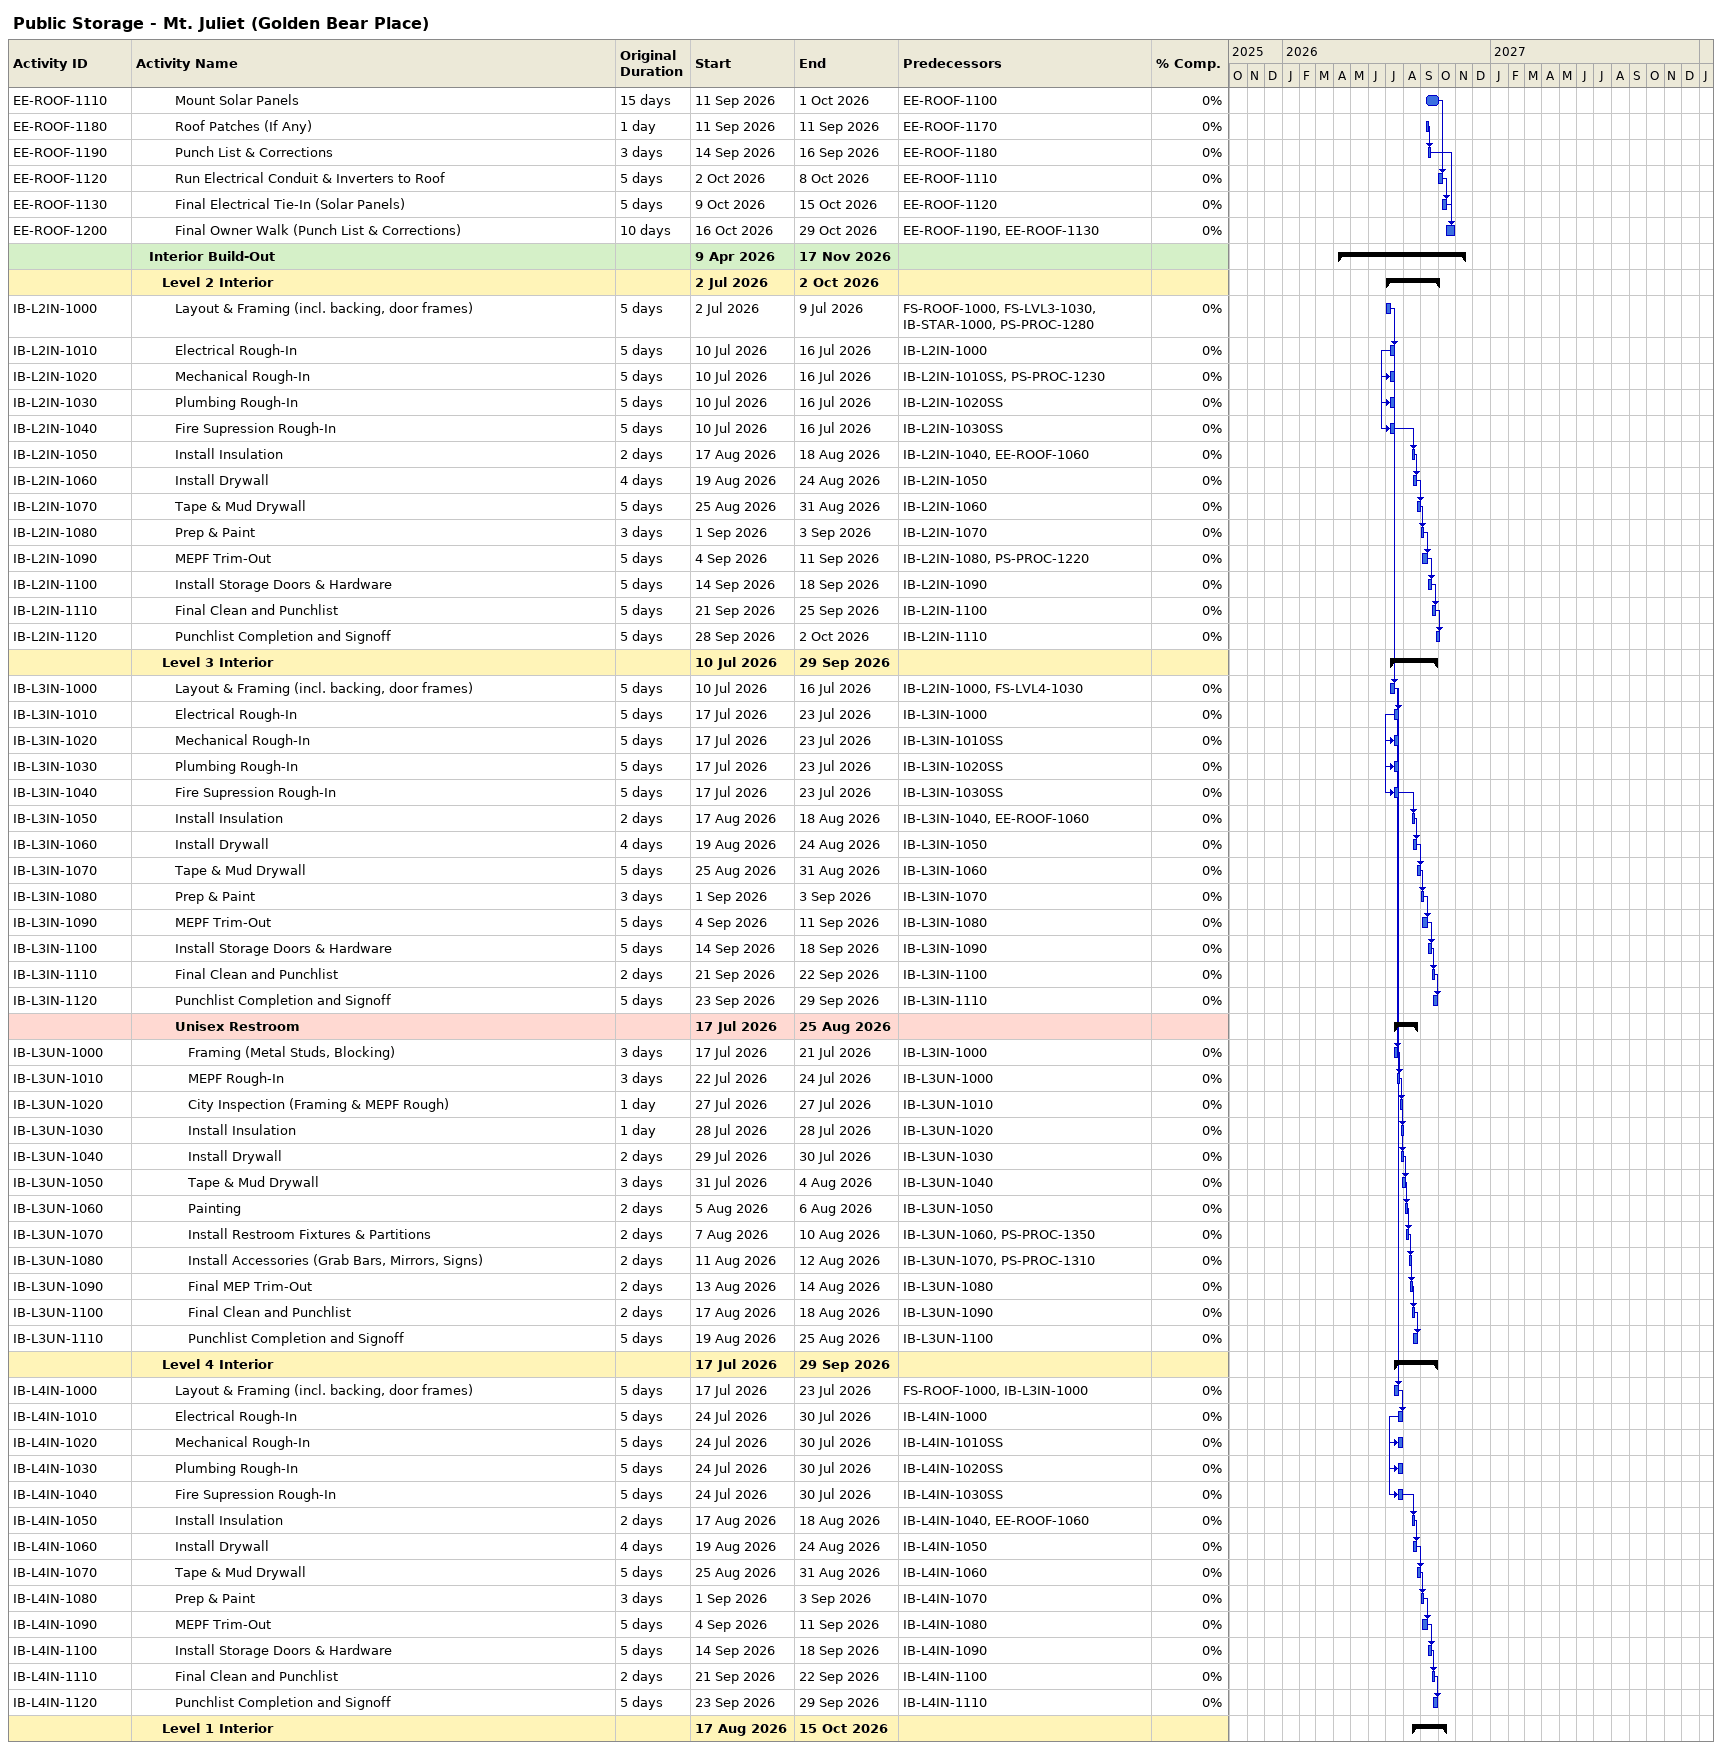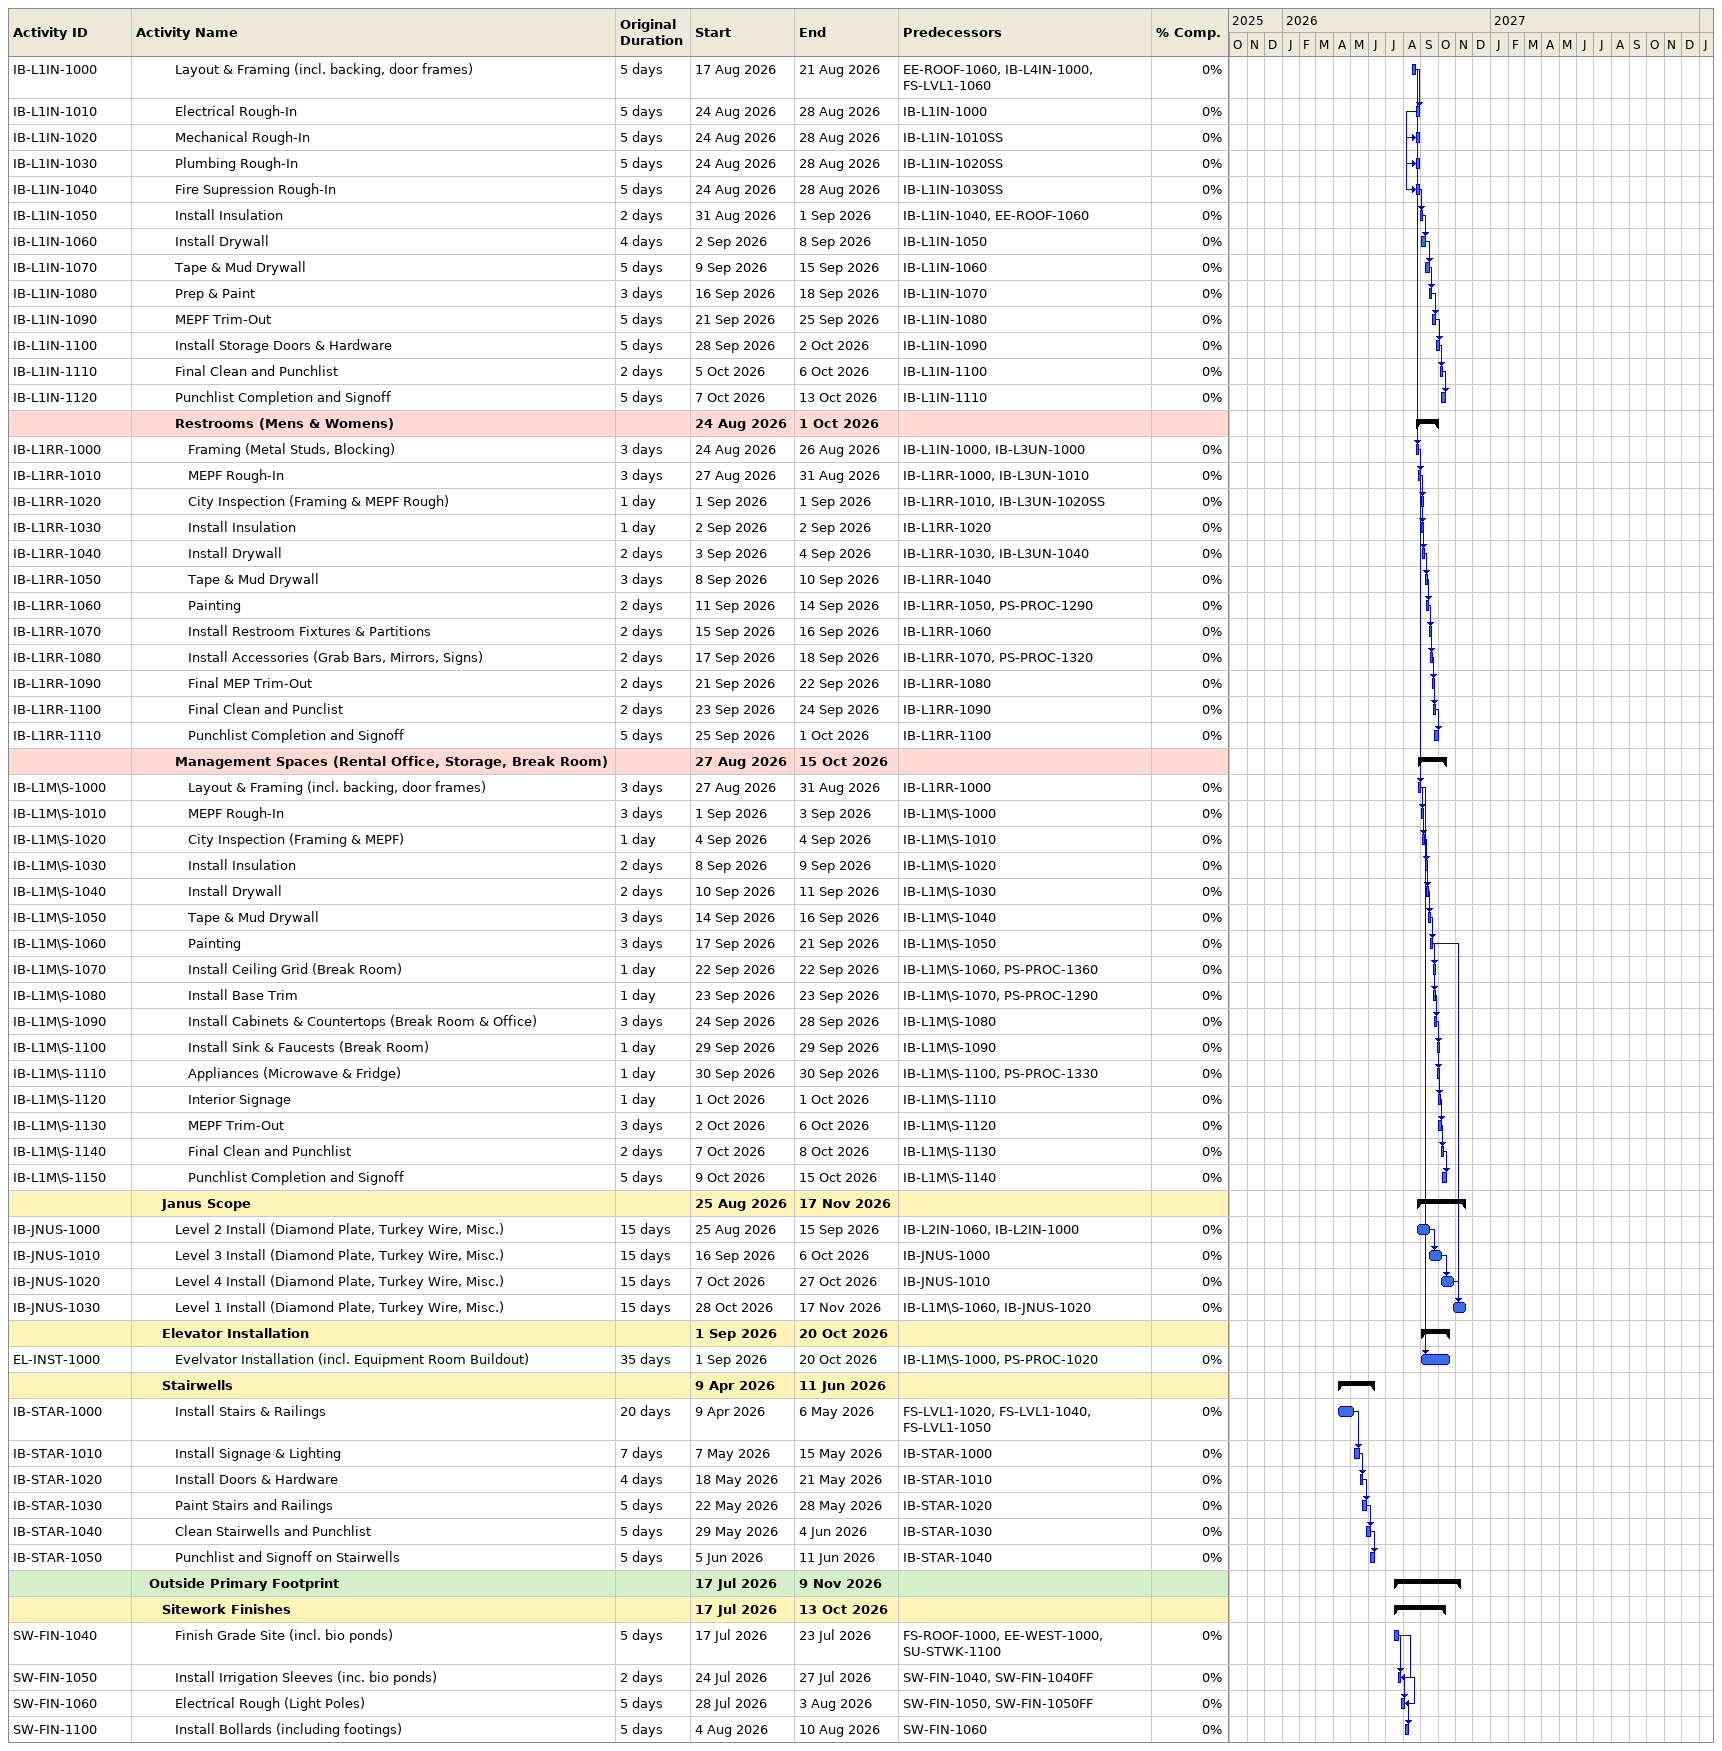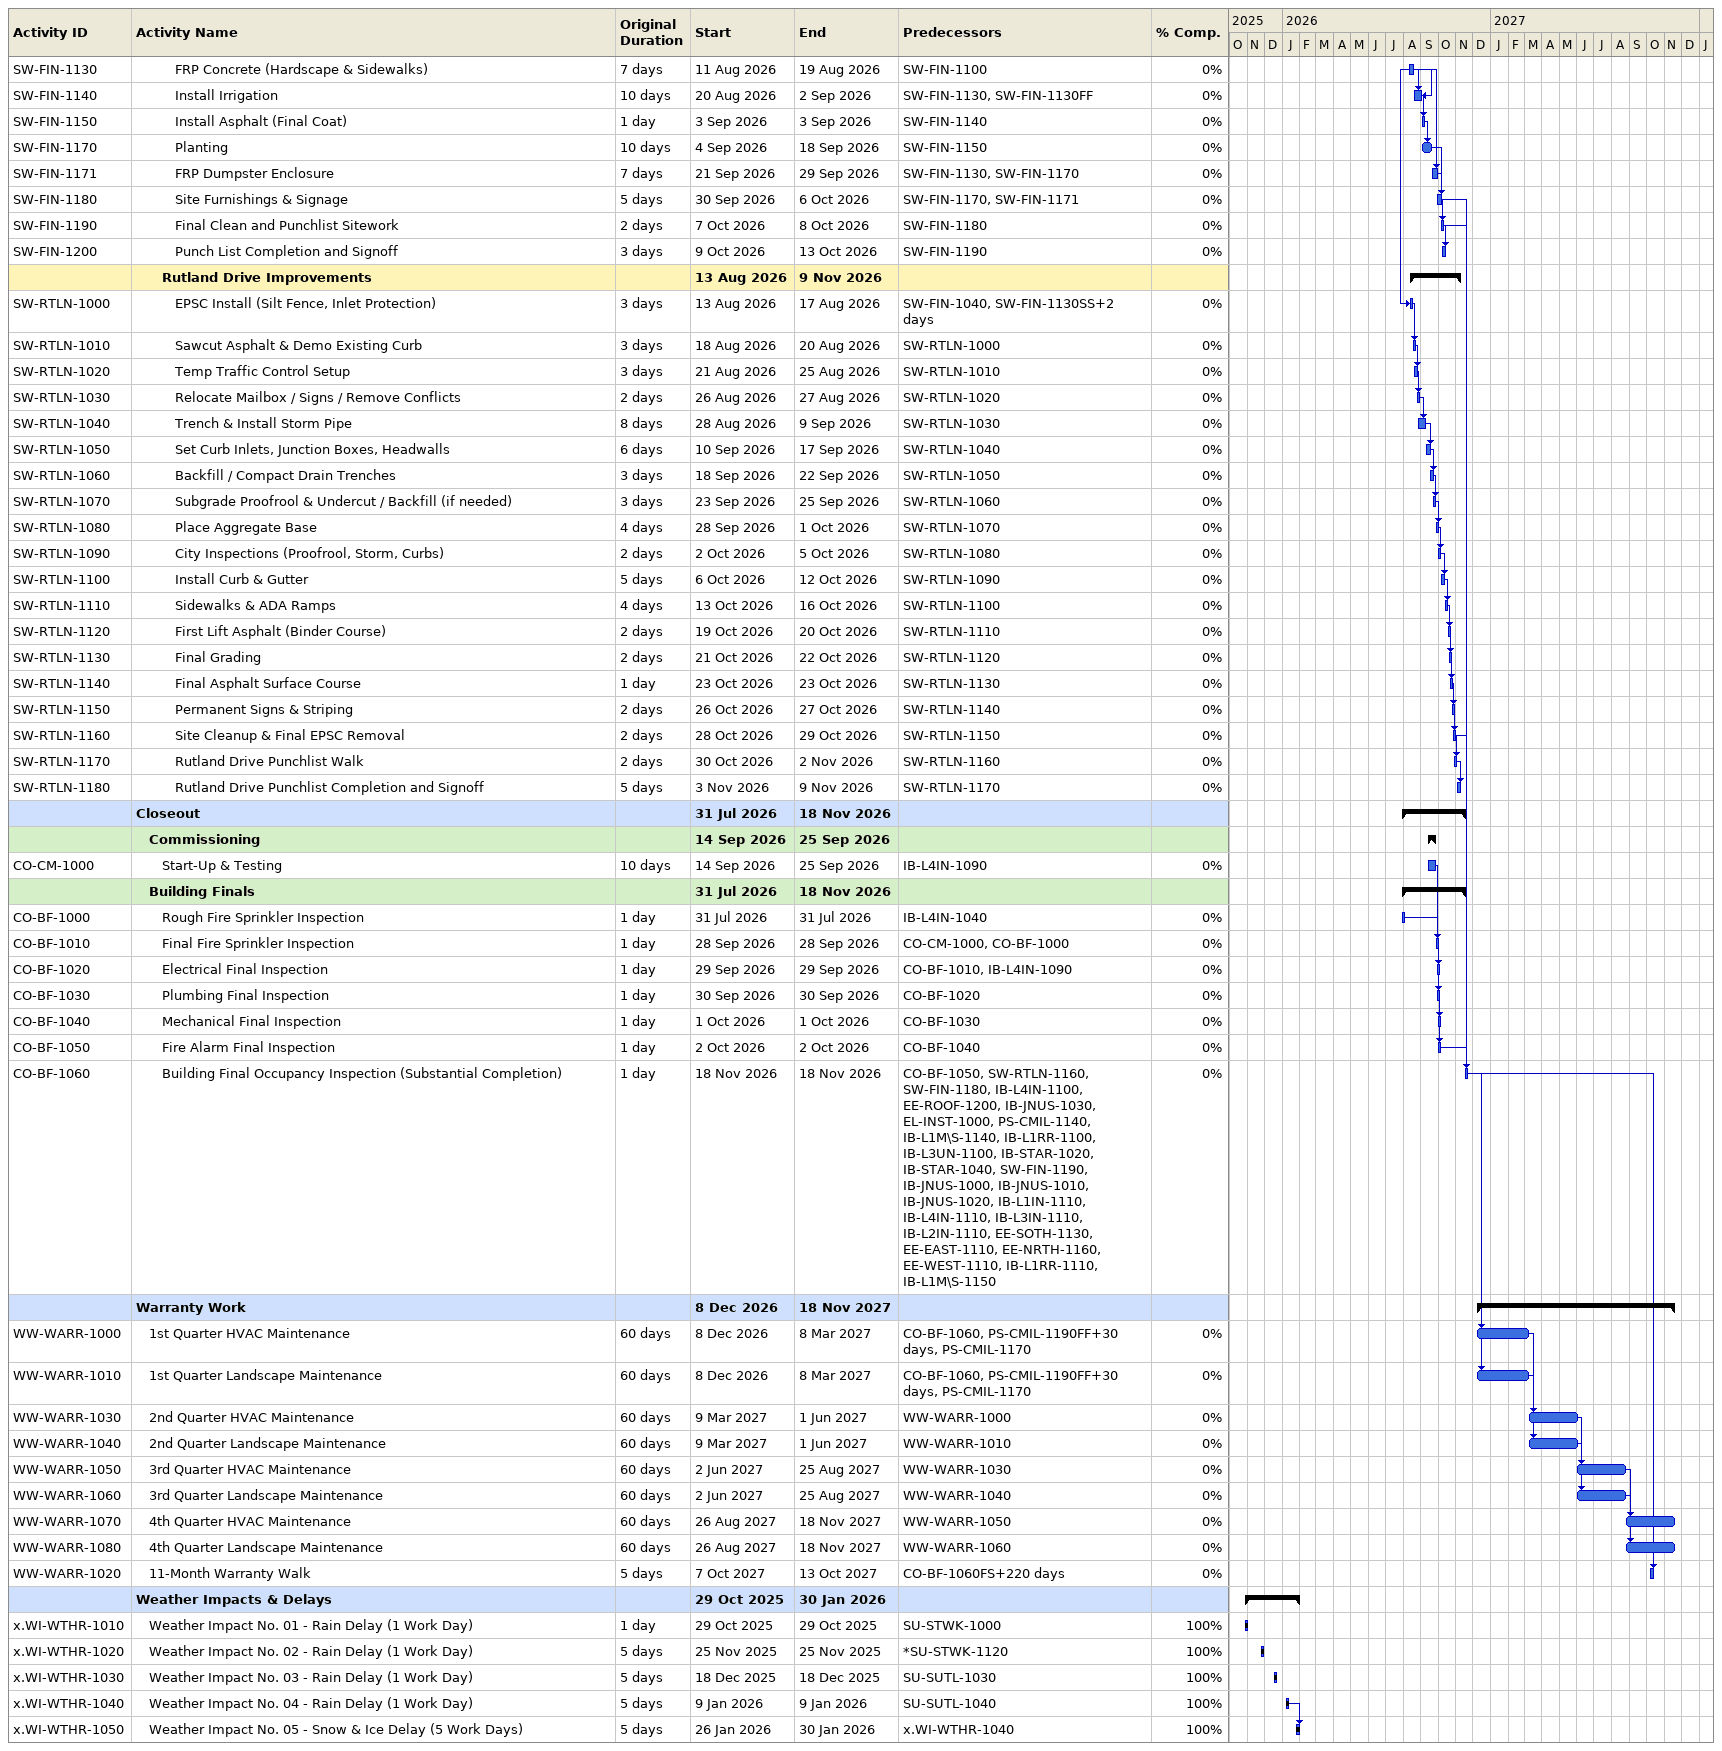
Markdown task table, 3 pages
Public Storage - Mt. Juliet (Golden Bear Place)

| ID | Level | Task | Original duration | Start | Finish | Predecessors | % complete |
|---|---|---|---|---|---|---|---|
| EE-ROOF-1110 | 4 | Mount Solar Panels | 15d | 2026-09-11 | 2026-10-01 | EE-ROOF-1100 | 0 |
| EE-ROOF-1180 | 4 | Roof Patches (If Any) | 1d | 2026-09-11 | 2026-09-11 | EE-ROOF-1170 | 0 |
| EE-ROOF-1190 | 4 | Punch List & Corrections | 3d | 2026-09-14 | 2026-09-16 | EE-ROOF-1180 | 0 |
| EE-ROOF-1120 | 4 | Run Electrical Conduit & Inverters to Roof | 5d | 2026-10-02 | 2026-10-08 | EE-ROOF-1110 | 0 |
| EE-ROOF-1130 | 4 | Final Electrical Tie-In (Solar Panels) | 5d | 2026-10-09 | 2026-10-15 | EE-ROOF-1120 | 0 |
| EE-ROOF-1200 | 4 | Final Owner Walk (Punch List & Corrections) | 10d | 2026-10-16 | 2026-10-29 | EE-ROOF-1190, EE-ROOF-1130 | 0 |
|  | 2 | **Interior Build-Out** |  | 2026-04-09 | 2026-11-17 |  |  |
|  | 3 | **Level 2 Interior** |  | 2026-07-02 | 2026-10-02 |  |  |
| IB-L2IN-1000 | 4 | Layout & Framing (incl. backing, door frames) | 5d | 2026-07-02 | 2026-07-09 | FS-ROOF-1000, FS-LVL3-1030, IB-STAR-1000, PS-PROC-1280 | 0 |
| IB-L2IN-1010 | 4 | Electrical Rough-In | 5d | 2026-07-10 | 2026-07-16 | IB-L2IN-1000 | 0 |
| IB-L2IN-1020 | 4 | Mechanical Rough-In | 5d | 2026-07-10 | 2026-07-16 | IB-L2IN-1010SS, PS-PROC-1230 | 0 |
| IB-L2IN-1030 | 4 | Plumbing Rough-In | 5d | 2026-07-10 | 2026-07-16 | IB-L2IN-1020SS | 0 |
| IB-L2IN-1040 | 4 | Fire Supression Rough-In | 5d | 2026-07-10 | 2026-07-16 | IB-L2IN-1030SS | 0 |
| IB-L2IN-1050 | 4 | Install Insulation | 2d | 2026-08-17 | 2026-08-18 | IB-L2IN-1040, EE-ROOF-1060 | 0 |
| IB-L2IN-1060 | 4 | Install Drywall | 4d | 2026-08-19 | 2026-08-24 | IB-L2IN-1050 | 0 |
| IB-L2IN-1070 | 4 | Tape & Mud Drywall | 5d | 2026-08-25 | 2026-08-31 | IB-L2IN-1060 | 0 |
| IB-L2IN-1080 | 4 | Prep & Paint | 3d | 2026-09-01 | 2026-09-03 | IB-L2IN-1070 | 0 |
| IB-L2IN-1090 | 4 | MEPF Trim-Out | 5d | 2026-09-04 | 2026-09-11 | IB-L2IN-1080, PS-PROC-1220 | 0 |
| IB-L2IN-1100 | 4 | Install Storage Doors & Hardware | 5d | 2026-09-14 | 2026-09-18 | IB-L2IN-1090 | 0 |
| IB-L2IN-1110 | 4 | Final Clean and Punchlist | 5d | 2026-09-21 | 2026-09-25 | IB-L2IN-1100 | 0 |
| IB-L2IN-1120 | 4 | Punchlist Completion and Signoff | 5d | 2026-09-28 | 2026-10-02 | IB-L2IN-1110 | 0 |
|  | 3 | **Level 3 Interior** |  | 2026-07-10 | 2026-09-29 |  |  |
| IB-L3IN-1000 | 4 | Layout & Framing (incl. backing, door frames) | 5d | 2026-07-10 | 2026-07-16 | IB-L2IN-1000, FS-LVL4-1030 | 0 |
| IB-L3IN-1010 | 4 | Electrical Rough-In | 5d | 2026-07-17 | 2026-07-23 | IB-L3IN-1000 | 0 |
| IB-L3IN-1020 | 4 | Mechanical Rough-In | 5d | 2026-07-17 | 2026-07-23 | IB-L3IN-1010SS | 0 |
| IB-L3IN-1030 | 4 | Plumbing Rough-In | 5d | 2026-07-17 | 2026-07-23 | IB-L3IN-1020SS | 0 |
| IB-L3IN-1040 | 4 | Fire Supression Rough-In | 5d | 2026-07-17 | 2026-07-23 | IB-L3IN-1030SS | 0 |
| IB-L3IN-1050 | 4 | Install Insulation | 2d | 2026-08-17 | 2026-08-18 | IB-L3IN-1040, EE-ROOF-1060 | 0 |
| IB-L3IN-1060 | 4 | Install Drywall | 4d | 2026-08-19 | 2026-08-24 | IB-L3IN-1050 | 0 |
| IB-L3IN-1070 | 4 | Tape & Mud Drywall | 5d | 2026-08-25 | 2026-08-31 | IB-L3IN-1060 | 0 |
| IB-L3IN-1080 | 4 | Prep & Paint | 3d | 2026-09-01 | 2026-09-03 | IB-L3IN-1070 | 0 |
| IB-L3IN-1090 | 4 | MEPF Trim-Out | 5d | 2026-09-04 | 2026-09-11 | IB-L3IN-1080 | 0 |
| IB-L3IN-1100 | 4 | Install Storage Doors & Hardware | 5d | 2026-09-14 | 2026-09-18 | IB-L3IN-1090 | 0 |
| IB-L3IN-1110 | 4 | Final Clean and Punchlist | 2d | 2026-09-21 | 2026-09-22 | IB-L3IN-1100 | 0 |
| IB-L3IN-1120 | 4 | Punchlist Completion and Signoff | 5d | 2026-09-23 | 2026-09-29 | IB-L3IN-1110 | 0 |
|  | 4 | **Unisex Restroom** |  | 2026-07-17 | 2026-08-25 |  |  |
| IB-L3UN-1000 | 5 | Framing (Metal Studs, Blocking) | 3d | 2026-07-17 | 2026-07-21 | IB-L3IN-1000 | 0 |
| IB-L3UN-1010 | 5 | MEPF Rough-In | 3d | 2026-07-22 | 2026-07-24 | IB-L3UN-1000 | 0 |
| IB-L3UN-1020 | 5 | City Inspection (Framing & MEPF Rough) | 1d | 2026-07-27 | 2026-07-27 | IB-L3UN-1010 | 0 |
| IB-L3UN-1030 | 5 | Install Insulation | 1d | 2026-07-28 | 2026-07-28 | IB-L3UN-1020 | 0 |
| IB-L3UN-1040 | 5 | Install Drywall | 2d | 2026-07-29 | 2026-07-30 | IB-L3UN-1030 | 0 |
| IB-L3UN-1050 | 5 | Tape & Mud Drywall | 3d | 2026-07-31 | 2026-08-04 | IB-L3UN-1040 | 0 |
| IB-L3UN-1060 | 5 | Painting | 2d | 2026-08-05 | 2026-08-06 | IB-L3UN-1050 | 0 |
| IB-L3UN-1070 | 5 | Install Restroom Fixtures & Partitions | 2d | 2026-08-07 | 2026-08-10 | IB-L3UN-1060, PS-PROC-1350 | 0 |
| IB-L3UN-1080 | 5 | Install Accessories (Grab Bars, Mirrors, Signs) | 2d | 2026-08-11 | 2026-08-12 | IB-L3UN-1070, PS-PROC-1310 | 0 |
| IB-L3UN-1090 | 5 | Final MEP Trim-Out | 2d | 2026-08-13 | 2026-08-14 | IB-L3UN-1080 | 0 |
| IB-L3UN-1100 | 5 | Final Clean and Punchlist | 2d | 2026-08-17 | 2026-08-18 | IB-L3UN-1090 | 0 |
| IB-L3UN-1110 | 5 | Punchlist Completion and Signoff | 5d | 2026-08-19 | 2026-08-25 | IB-L3UN-1100 | 0 |
|  | 3 | **Level 4 Interior** |  | 2026-07-17 | 2026-09-29 |  |  |
| IB-L4IN-1000 | 4 | Layout & Framing (incl. backing, door frames) | 5d | 2026-07-17 | 2026-07-23 | FS-ROOF-1000, IB-L3IN-1000 | 0 |
| IB-L4IN-1010 | 4 | Electrical Rough-In | 5d | 2026-07-24 | 2026-07-30 | IB-L4IN-1000 | 0 |
| IB-L4IN-1020 | 4 | Mechanical Rough-In | 5d | 2026-07-24 | 2026-07-30 | IB-L4IN-1010SS | 0 |
| IB-L4IN-1030 | 4 | Plumbing Rough-In | 5d | 2026-07-24 | 2026-07-30 | IB-L4IN-1020SS | 0 |
| IB-L4IN-1040 | 4 | Fire Supression Rough-In | 5d | 2026-07-24 | 2026-07-30 | IB-L4IN-1030SS | 0 |
| IB-L4IN-1050 | 4 | Install Insulation | 2d | 2026-08-17 | 2026-08-18 | IB-L4IN-1040, EE-ROOF-1060 | 0 |
| IB-L4IN-1060 | 4 | Install Drywall | 4d | 2026-08-19 | 2026-08-24 | IB-L4IN-1050 | 0 |
| IB-L4IN-1070 | 4 | Tape & Mud Drywall | 5d | 2026-08-25 | 2026-08-31 | IB-L4IN-1060 | 0 |
| IB-L4IN-1080 | 4 | Prep & Paint | 3d | 2026-09-01 | 2026-09-03 | IB-L4IN-1070 | 0 |
| IB-L4IN-1090 | 4 | MEPF Trim-Out | 5d | 2026-09-04 | 2026-09-11 | IB-L4IN-1080 | 0 |
| IB-L4IN-1100 | 4 | Install Storage Doors & Hardware | 5d | 2026-09-14 | 2026-09-18 | IB-L4IN-1090 | 0 |
| IB-L4IN-1110 | 4 | Final Clean and Punchlist | 2d | 2026-09-21 | 2026-09-22 | IB-L4IN-1100 | 0 |
| IB-L4IN-1120 | 4 | Punchlist Completion and Signoff | 5d | 2026-09-23 | 2026-09-29 | IB-L4IN-1110 | 0 |
|  | 3 | **Level 1 Interior** |  | 2026-08-17 | 2026-10-15 |  |  |
| IB-L1IN-1000 | 4 | Layout & Framing (incl. backing, door frames) | 5d | 2026-08-17 | 2026-08-21 | EE-ROOF-1060, IB-L4IN-1000, FS-LVL1-1060 | 0 |
| IB-L1IN-1010 | 4 | Electrical Rough-In | 5d | 2026-08-24 | 2026-08-28 | IB-L1IN-1000 | 0 |
| IB-L1IN-1020 | 4 | Mechanical Rough-In | 5d | 2026-08-24 | 2026-08-28 | IB-L1IN-1010SS | 0 |
| IB-L1IN-1030 | 4 | Plumbing Rough-In | 5d | 2026-08-24 | 2026-08-28 | IB-L1IN-1020SS | 0 |
| IB-L1IN-1040 | 4 | Fire Supression Rough-In | 5d | 2026-08-24 | 2026-08-28 | IB-L1IN-1030SS | 0 |
| IB-L1IN-1050 | 4 | Install Insulation | 2d | 2026-08-31 | 2026-09-01 | IB-L1IN-1040, EE-ROOF-1060 | 0 |
| IB-L1IN-1060 | 4 | Install Drywall | 4d | 2026-09-02 | 2026-09-08 | IB-L1IN-1050 | 0 |
| IB-L1IN-1070 | 4 | Tape & Mud Drywall | 5d | 2026-09-09 | 2026-09-15 | IB-L1IN-1060 | 0 |
| IB-L1IN-1080 | 4 | Prep & Paint | 3d | 2026-09-16 | 2026-09-18 | IB-L1IN-1070 | 0 |
| IB-L1IN-1090 | 4 | MEPF Trim-Out | 5d | 2026-09-21 | 2026-09-25 | IB-L1IN-1080 | 0 |
| IB-L1IN-1100 | 4 | Install Storage Doors & Hardware | 5d | 2026-09-28 | 2026-10-02 | IB-L1IN-1090 | 0 |
| IB-L1IN-1110 | 4 | Final Clean and Punchlist | 2d | 2026-10-05 | 2026-10-06 | IB-L1IN-1100 | 0 |
| IB-L1IN-1120 | 4 | Punchlist Completion and Signoff | 5d | 2026-10-07 | 2026-10-13 | IB-L1IN-1110 | 0 |
|  | 4 | **Restrooms (Mens & Womens)** |  | 2026-08-24 | 2026-10-01 |  |  |
| IB-L1RR-1000 | 5 | Framing (Metal Studs, Blocking) | 3d | 2026-08-24 | 2026-08-26 | IB-L1IN-1000, IB-L3UN-1000 | 0 |
| IB-L1RR-1010 | 5 | MEPF Rough-In | 3d | 2026-08-27 | 2026-08-31 | IB-L1RR-1000, IB-L3UN-1010 | 0 |
| IB-L1RR-1020 | 5 | City Inspection (Framing & MEPF Rough) | 1d | 2026-09-01 | 2026-09-01 | IB-L1RR-1010, IB-L3UN-1020SS | 0 |
| IB-L1RR-1030 | 5 | Install Insulation | 1d | 2026-09-02 | 2026-09-02 | IB-L1RR-1020 | 0 |
| IB-L1RR-1040 | 5 | Install Drywall | 2d | 2026-09-03 | 2026-09-04 | IB-L1RR-1030, IB-L3UN-1040 | 0 |
| IB-L1RR-1050 | 5 | Tape & Mud Drywall | 3d | 2026-09-08 | 2026-09-10 | IB-L1RR-1040 | 0 |
| IB-L1RR-1060 | 5 | Painting | 2d | 2026-09-11 | 2026-09-14 | IB-L1RR-1050, PS-PROC-1290 | 0 |
| IB-L1RR-1070 | 5 | Install Restroom Fixtures & Partitions | 2d | 2026-09-15 | 2026-09-16 | IB-L1RR-1060 | 0 |
| IB-L1RR-1080 | 5 | Install Accessories (Grab Bars, Mirrors, Signs) | 2d | 2026-09-17 | 2026-09-18 | IB-L1RR-1070, PS-PROC-1320 | 0 |
| IB-L1RR-1090 | 5 | Final MEP Trim-Out | 2d | 2026-09-21 | 2026-09-22 | IB-L1RR-1080 | 0 |
| IB-L1RR-1100 | 5 | Final Clean and Punclist | 2d | 2026-09-23 | 2026-09-24 | IB-L1RR-1090 | 0 |
| IB-L1RR-1110 | 5 | Punchlist Completion and Signoff | 5d | 2026-09-25 | 2026-10-01 | IB-L1RR-1100 | 0 |
|  | 4 | **Management Spaces (Rental Office, Storage, Break Room)** |  | 2026-08-27 | 2026-10-15 |  |  |
| IB-L1M\S-1000 | 5 | Layout & Framing (incl. backing, door frames) | 3d | 2026-08-27 | 2026-08-31 | IB-L1RR-1000 | 0 |
| IB-L1M\S-1010 | 5 | MEPF Rough-In | 3d | 2026-09-01 | 2026-09-03 | IB-L1M\S-1000 | 0 |
| IB-L1M\S-1020 | 5 | City Inspection (Framing & MEPF) | 1d | 2026-09-04 | 2026-09-04 | IB-L1M\S-1010 | 0 |
| IB-L1M\S-1030 | 5 | Install Insulation | 2d | 2026-09-08 | 2026-09-09 | IB-L1M\S-1020 | 0 |
| IB-L1M\S-1040 | 5 | Install Drywall | 2d | 2026-09-10 | 2026-09-11 | IB-L1M\S-1030 | 0 |
| IB-L1M\S-1050 | 5 | Tape & Mud Drywall | 3d | 2026-09-14 | 2026-09-16 | IB-L1M\S-1040 | 0 |
| IB-L1M\S-1060 | 5 | Painting | 3d | 2026-09-17 | 2026-09-21 | IB-L1M\S-1050 | 0 |
| IB-L1M\S-1070 | 5 | Install Ceiling Grid (Break Room) | 1d | 2026-09-22 | 2026-09-22 | IB-L1M\S-1060, PS-PROC-1360 | 0 |
| IB-L1M\S-1080 | 5 | Install Base Trim | 1d | 2026-09-23 | 2026-09-23 | IB-L1M\S-1070, PS-PROC-1290 | 0 |
| IB-L1M\S-1090 | 5 | Install Cabinets & Countertops (Break Room & Office) | 3d | 2026-09-24 | 2026-09-28 | IB-L1M\S-1080 | 0 |
| IB-L1M\S-1100 | 5 | Install Sink & Faucests (Break Room) | 1d | 2026-09-29 | 2026-09-29 | IB-L1M\S-1090 | 0 |
| IB-L1M\S-1110 | 5 | Appliances (Microwave & Fridge) | 1d | 2026-09-30 | 2026-09-30 | IB-L1M\S-1100, PS-PROC-1330 | 0 |
| IB-L1M\S-1120 | 5 | Interior Signage | 1d | 2026-10-01 | 2026-10-01 | IB-L1M\S-1110 | 0 |
| IB-L1M\S-1130 | 5 | MEPF Trim-Out | 3d | 2026-10-02 | 2026-10-06 | IB-L1M\S-1120 | 0 |
| IB-L1M\S-1140 | 5 | Final Clean and Punchlist | 2d | 2026-10-07 | 2026-10-08 | IB-L1M\S-1130 | 0 |
| IB-L1M\S-1150 | 5 | Punchlist Completion and Signoff | 5d | 2026-10-09 | 2026-10-15 | IB-L1M\S-1140 | 0 |
|  | 3 | **Janus Scope** |  | 2026-08-25 | 2026-11-17 |  |  |
| IB-JNUS-1000 | 4 | Level 2 Install (Diamond Plate, Turkey Wire, Misc.) | 15d | 2026-08-25 | 2026-09-15 | IB-L2IN-1060, IB-L2IN-1000 | 0 |
| IB-JNUS-1010 | 4 | Level 3 Install (Diamond Plate, Turkey Wire, Misc.) | 15d | 2026-09-16 | 2026-10-06 | IB-JNUS-1000 | 0 |
| IB-JNUS-1020 | 4 | Level 4 Install (Diamond Plate, Turkey Wire, Misc.) | 15d | 2026-10-07 | 2026-10-27 | IB-JNUS-1010 | 0 |
| IB-JNUS-1030 | 4 | Level 1 Install (Diamond Plate, Turkey Wire, Misc.) | 15d | 2026-10-28 | 2026-11-17 | IB-L1M\S-1060, IB-JNUS-1020 | 0 |
|  | 3 | **Elevator Installation** |  | 2026-09-01 | 2026-10-20 |  |  |
| EL-INST-1000 | 4 | Evelvator Installation (incl. Equipment Room Buildout) | 35d | 2026-09-01 | 2026-10-20 | IB-L1M\S-1000, PS-PROC-1020 | 0 |
|  | 3 | **Stairwells** |  | 2026-04-09 | 2026-06-11 |  |  |
| IB-STAR-1000 | 4 | Install Stairs & Railings | 20d | 2026-04-09 | 2026-05-06 | FS-LVL1-1020, FS-LVL1-1040, FS-LVL1-1050 | 0 |
| IB-STAR-1010 | 4 | Install Signage & Lighting | 7d | 2026-05-07 | 2026-05-15 | IB-STAR-1000 | 0 |
| IB-STAR-1020 | 4 | Install Doors & Hardware | 4d | 2026-05-18 | 2026-05-21 | IB-STAR-1010 | 0 |
| IB-STAR-1030 | 4 | Paint Stairs and Railings | 5d | 2026-05-22 | 2026-05-28 | IB-STAR-1020 | 0 |
| IB-STAR-1040 | 4 | Clean Stairwells and Punchlist | 5d | 2026-05-29 | 2026-06-04 | IB-STAR-1030 | 0 |
| IB-STAR-1050 | 4 | Punchlist and Signoff on Stairwells | 5d | 2026-06-05 | 2026-06-11 | IB-STAR-1040 | 0 |
|  | 2 | **Outside Primary Footprint** |  | 2026-07-17 | 2026-11-09 |  |  |
|  | 3 | **Sitework Finishes** |  | 2026-07-17 | 2026-10-13 |  |  |
| SW-FIN-1040 | 4 | Finish Grade Site (incl. bio ponds) | 5d | 2026-07-17 | 2026-07-23 | FS-ROOF-1000, EE-WEST-1000, SU-STWK-1100 | 0 |
| SW-FIN-1050 | 4 | Install Irrigation Sleeves (inc. bio ponds) | 2d | 2026-07-24 | 2026-07-27 | SW-FIN-1040, SW-FIN-1040FF | 0 |
| SW-FIN-1060 | 4 | Electrical Rough (Light Poles) | 5d | 2026-07-28 | 2026-08-03 | SW-FIN-1050, SW-FIN-1050FF | 0 |
| SW-FIN-1100 | 4 | Install Bollards (including footings) | 5d | 2026-08-04 | 2026-08-10 | SW-FIN-1060 | 0 |
| SW-FIN-1130 | 4 | FRP Concrete (Hardscape & Sidewalks) | 7d | 2026-08-11 | 2026-08-19 | SW-FIN-1100 | 0 |
| SW-FIN-1140 | 4 | Install Irrigation | 10d | 2026-08-20 | 2026-09-02 | SW-FIN-1130, SW-FIN-1130FF | 0 |
| SW-FIN-1150 | 4 | Install Asphalt (Final Coat) | 1d | 2026-09-03 | 2026-09-03 | SW-FIN-1140 | 0 |
| SW-FIN-1170 | 4 | Planting | 10d | 2026-09-04 | 2026-09-18 | SW-FIN-1150 | 0 |
| SW-FIN-1171 | 4 | FRP Dumpster Enclosure | 7d | 2026-09-21 | 2026-09-29 | SW-FIN-1130, SW-FIN-1170 | 0 |
| SW-FIN-1180 | 4 | Site Furnishings & Signage | 5d | 2026-09-30 | 2026-10-06 | SW-FIN-1170, SW-FIN-1171 | 0 |
| SW-FIN-1190 | 4 | Final Clean and Punchlist Sitework | 2d | 2026-10-07 | 2026-10-08 | SW-FIN-1180 | 0 |
| SW-FIN-1200 | 4 | Punch List Completion and Signoff | 3d | 2026-10-09 | 2026-10-13 | SW-FIN-1190 | 0 |
|  | 3 | **Rutland Drive Improvements** |  | 2026-08-13 | 2026-11-09 |  |  |
| SW-RTLN-1000 | 4 | EPSC Install (Silt Fence, Inlet Protection) | 3d | 2026-08-13 | 2026-08-17 | SW-FIN-1040, SW-FIN-1130SS+2d | 0 |
| SW-RTLN-1010 | 4 | Sawcut Asphalt & Demo Existing Curb | 3d | 2026-08-18 | 2026-08-20 | SW-RTLN-1000 | 0 |
| SW-RTLN-1020 | 4 | Temp Traffic Control Setup | 3d | 2026-08-21 | 2026-08-25 | SW-RTLN-1010 | 0 |
| SW-RTLN-1030 | 4 | Relocate Mailbox / Signs / Remove Conflicts | 2d | 2026-08-26 | 2026-08-27 | SW-RTLN-1020 | 0 |
| SW-RTLN-1040 | 4 | Trench & Install Storm Pipe | 8d | 2026-08-28 | 2026-09-09 | SW-RTLN-1030 | 0 |
| SW-RTLN-1050 | 4 | Set Curb Inlets, Junction Boxes, Headwalls | 6d | 2026-09-10 | 2026-09-17 | SW-RTLN-1040 | 0 |
| SW-RTLN-1060 | 4 | Backfill / Compact Drain Trenches | 3d | 2026-09-18 | 2026-09-22 | SW-RTLN-1050 | 0 |
| SW-RTLN-1070 | 4 | Subgrade Proofrool & Undercut / Backfill (if needed) | 3d | 2026-09-23 | 2026-09-25 | SW-RTLN-1060 | 0 |
| SW-RTLN-1080 | 4 | Place Aggregate Base | 4d | 2026-09-28 | 2026-10-01 | SW-RTLN-1070 | 0 |
| SW-RTLN-1090 | 4 | City Inspections (Proofrool, Storm, Curbs) | 2d | 2026-10-02 | 2026-10-05 | SW-RTLN-1080 | 0 |
| SW-RTLN-1100 | 4 | Install Curb & Gutter | 5d | 2026-10-06 | 2026-10-12 | SW-RTLN-1090 | 0 |
| SW-RTLN-1110 | 4 | Sidewalks & ADA Ramps | 4d | 2026-10-13 | 2026-10-16 | SW-RTLN-1100 | 0 |
| SW-RTLN-1120 | 4 | First Lift Asphalt (Binder Course) | 2d | 2026-10-19 | 2026-10-20 | SW-RTLN-1110 | 0 |
| SW-RTLN-1130 | 4 | Final Grading | 2d | 2026-10-21 | 2026-10-22 | SW-RTLN-1120 | 0 |
| SW-RTLN-1140 | 4 | Final Asphalt Surface Course | 1d | 2026-10-23 | 2026-10-23 | SW-RTLN-1130 | 0 |
| SW-RTLN-1150 | 4 | Permanent Signs & Striping | 2d | 2026-10-26 | 2026-10-27 | SW-RTLN-1140 | 0 |
| SW-RTLN-1160 | 4 | Site Cleanup & Final EPSC Removal | 2d | 2026-10-28 | 2026-10-29 | SW-RTLN-1150 | 0 |
| SW-RTLN-1170 | 4 | Rutland Drive Punchlist Walk | 2d | 2026-10-30 | 2026-11-02 | SW-RTLN-1160 | 0 |
| SW-RTLN-1180 | 4 | Rutland Drive Punchlist Completion and Signoff | 5d | 2026-11-03 | 2026-11-09 | SW-RTLN-1170 | 0 |
|  | 1 | **Closeout** |  | 2026-07-31 | 2026-11-18 |  |  |
|  | 2 | **Commissioning** |  | 2026-09-14 | 2026-09-25 |  |  |
| CO-CM-1000 | 3 | Start-Up & Testing | 10d | 2026-09-14 | 2026-09-25 | IB-L4IN-1090 | 0 |
|  | 2 | **Building Finals** |  | 2026-07-31 | 2026-11-18 |  |  |
| CO-BF-1000 | 3 | Rough Fire Sprinkler Inspection | 1d | 2026-07-31 | 2026-07-31 | IB-L4IN-1040 | 0 |
| CO-BF-1010 | 3 | Final Fire Sprinkler Inspection | 1d | 2026-09-28 | 2026-09-28 | CO-CM-1000, CO-BF-1000 | 0 |
| CO-BF-1020 | 3 | Electrical Final Inspection | 1d | 2026-09-29 | 2026-09-29 | CO-BF-1010, IB-L4IN-1090 | 0 |
| CO-BF-1030 | 3 | Plumbing Final Inspection | 1d | 2026-09-30 | 2026-09-30 | CO-BF-1020 | 0 |
| CO-BF-1040 | 3 | Mechanical Final Inspection | 1d | 2026-10-01 | 2026-10-01 | CO-BF-1030 | 0 |
| CO-BF-1050 | 3 | Fire Alarm Final Inspection | 1d | 2026-10-02 | 2026-10-02 | CO-BF-1040 | 0 |
| CO-BF-1060 | 3 | Building Final Occupancy Inspection (Substantial Completion) | 1d | 2026-11-18 | 2026-11-18 | CO-BF-1050, SW-RTLN-1160, SW-FIN-1180, IB-L4IN-1100, EE-ROOF-1200, IB-JNUS-1030, EL-INST-1000, PS-CMIL-1140, IB-L1M\S-1140, IB-L1RR-1100, IB-L3UN-1100, IB-STAR-1020, IB-STAR-1040, SW-FIN-1190, IB-JNUS-1000, IB-JNUS-1010, IB-JNUS-1020, IB-L1IN-1110, IB-L4IN-1110, IB-L3IN-1110, IB-L2IN-1110, EE-SOTH-1130, EE-EAST-1110, EE-NRTH-1160, EE-WEST-1110, IB-L1RR-1110, IB-L1M\S-1150 | 0 |
|  | 1 | **Warranty Work** |  | 2026-12-08 | 2027-11-18 |  |  |
| WW-WARR-1000 | 2 | 1st Quarter HVAC Maintenance | 60d | 2026-12-08 | 2027-03-08 | CO-BF-1060, PS-CMIL-1190FF+30d, PS-CMIL-1170 | 0 |
| WW-WARR-1010 | 2 | 1st Quarter Landscape Maintenance | 60d | 2026-12-08 | 2027-03-08 | CO-BF-1060, PS-CMIL-1190FF+30d, PS-CMIL-1170 | 0 |
| WW-WARR-1030 | 2 | 2nd Quarter HVAC Maintenance | 60d | 2027-03-09 | 2027-06-01 | WW-WARR-1000 | 0 |
| WW-WARR-1040 | 2 | 2nd Quarter Landscape Maintenance | 60d | 2027-03-09 | 2027-06-01 | WW-WARR-1010 | 0 |
| WW-WARR-1050 | 2 | 3rd Quarter HVAC Maintenance | 60d | 2027-06-02 | 2027-08-25 | WW-WARR-1030 | 0 |
| WW-WARR-1060 | 2 | 3rd Quarter Landscape Maintenance | 60d | 2027-06-02 | 2027-08-25 | WW-WARR-1040 | 0 |
| WW-WARR-1070 | 2 | 4th Quarter HVAC Maintenance | 60d | 2027-08-26 | 2027-11-18 | WW-WARR-1050 | 0 |
| WW-WARR-1080 | 2 | 4th Quarter Landscape Maintenance | 60d | 2027-08-26 | 2027-11-18 | WW-WARR-1060 | 0 |
| WW-WARR-1020 | 2 | 11-Month Warranty Walk | 5d | 2027-10-07 | 2027-10-13 | CO-BF-1060FS+220d | 0 |
|  | 1 | **Weather Impacts & Delays** |  | 2025-10-29 | 2026-01-30 |  |  |
| x.WI-WTHR-1010 | 2 | Weather Impact No. 01 - Rain Delay (1 Work Day) | 1d | 2025-10-29 | 2025-10-29 | SU-STWK-1000 | 100 |
| x.WI-WTHR-1020 | 2 | Weather Impact No. 02 - Rain Delay (1 Work Day) | 5d | 2025-11-25 | 2025-11-25 | *SU-STWK-1120 | 100 |
| x.WI-WTHR-1030 | 2 | Weather Impact No. 03 - Rain Delay (1 Work Day) | 5d | 2025-12-18 | 2025-12-18 | SU-SUTL-1030 | 100 |
| x.WI-WTHR-1040 | 2 | Weather Impact No. 04 - Rain Delay (1 Work Day) | 5d | 2026-01-09 | 2026-01-09 | SU-SUTL-1040 | 100 |
| x.WI-WTHR-1050 | 2 | Weather Impact No. 05 - Snow & Ice Delay (5 Work Days) | 5d | 2026-01-26 | 2026-01-30 | x.WI-WTHR-1040 | 100 |
